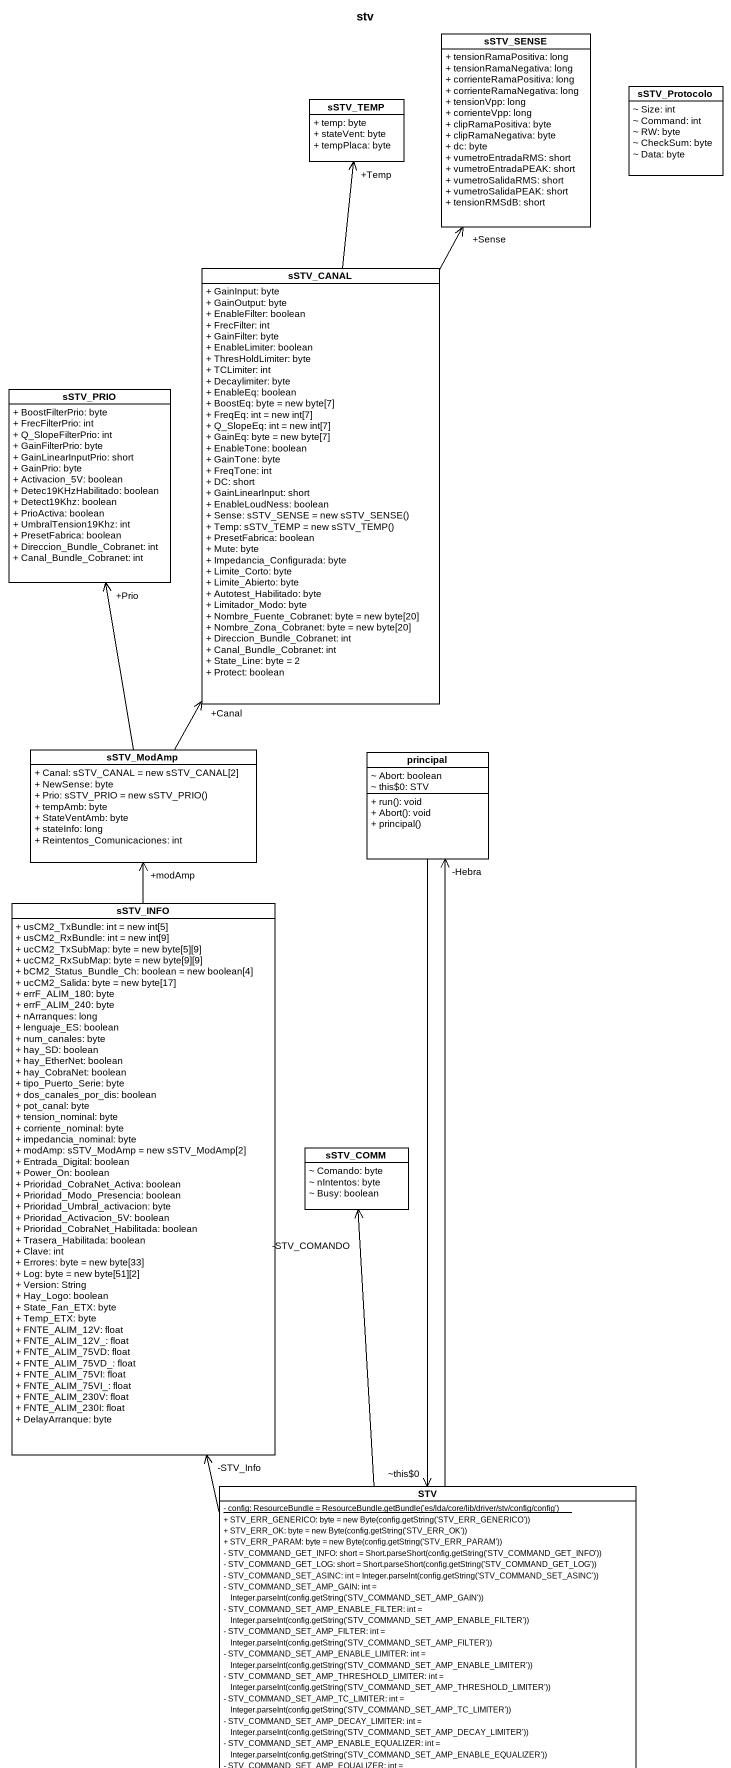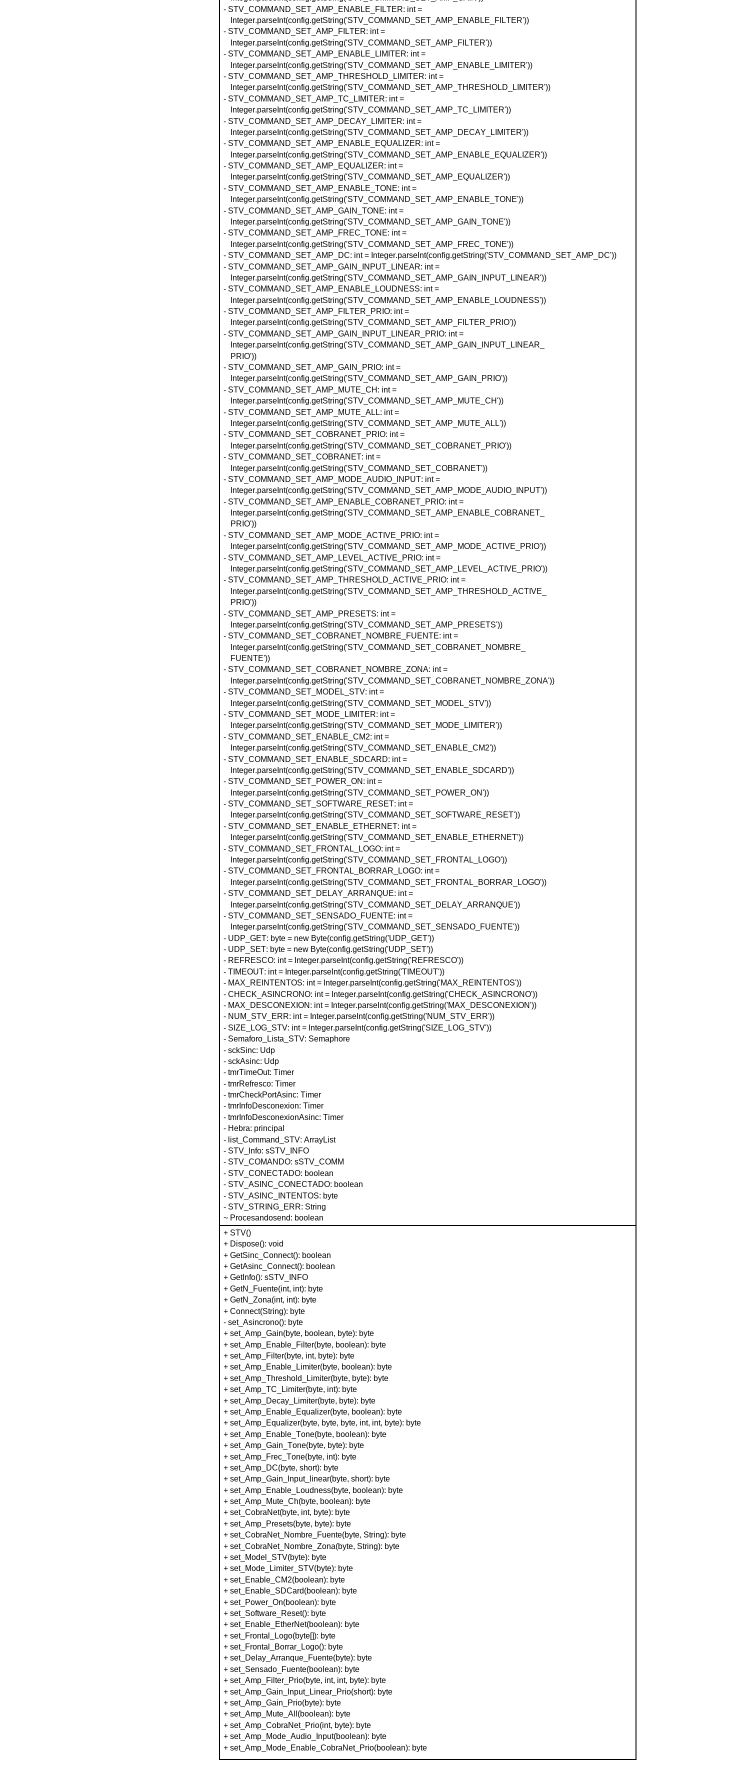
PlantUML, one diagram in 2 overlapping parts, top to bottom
@startuml
title stv
hide circle
hide empty members
skinparam classAttributeIconSize 0
class sSTV_SENSE {
  + tensionRamaPositiva: long
  + tensionRamaNegativa: long
  + corrienteRamaPositiva: long
  + corrienteRamaNegativa: long
  + tensionVpp: long
  + corrienteVpp: long
  + clipRamaPositiva: byte
  + clipRamaNegativa: byte
  + dc: byte
  + vumetroEntradaRMS: short
  + vumetroEntradaPEAK: short
  + vumetroSalidaRMS: short
  + vumetroSalidaPEAK: short
  + tensionRMSdB: short
}
class sSTV_TEMP {
  + temp: byte
  + stateVent: byte
  + tempPlaca: byte
}
class sSTV_Protocolo {
  ~ Size: int
  ~ Command: int
  ~ RW: byte
  ~ CheckSum: byte
  ~ Data: byte
}
class sSTV_CANAL {
  + GainInput: byte
  + GainOutput: byte
  + EnableFilter: boolean
  + FrecFilter: int
  + GainFilter: byte
  + EnableLimiter: boolean
  + ThresHoldLimiter: byte
  + TCLimiter: int
  + Decaylimiter: byte
  + EnableEq: boolean
  + BoostEq: byte = new byte[7]
  + FreqEq: int = new int[7]
  + Q_SlopeEq: int = new int[7]
  + GainEq: byte = new byte[7]
  + EnableTone: boolean
  + GainTone: byte
  + FreqTone: int
  + DC: short
  + GainLinearInput: short
  + EnableLoudNess: boolean
  {field} + Sense: sSTV_SENSE = new sSTV_SENSE()
  {field} + Temp: sSTV_TEMP = new sSTV_TEMP()
  + PresetFabrica: boolean
  + Mute: byte
  + Impedancia_Configurada: byte
  + Limite_Corto: byte
  + Limite_Abierto: byte
  + Autotest_Habilitado: byte
  + Limitador_Modo: byte
  + Nombre_Fuente_Cobranet: byte = new byte[20]
  + Nombre_Zona_Cobranet: byte = new byte[20]
  + Direccion_Bundle_Cobranet: int
  + Canal_Bundle_Cobranet: int
  + State_Line: byte = 2
  + Protect: boolean
}
class sSTV_PRIO {
  + BoostFilterPrio: byte
  + FrecFilterPrio: int
  + Q_SlopeFilterPrio: int
  + GainFilterPrio: byte
  + GainLinearInputPrio: short
  + GainPrio: byte
  + Activacion_5V: boolean
  + Detec19KHzHabilitado: boolean
  + Detect19Khz: boolean
  + PrioActiva: boolean
  + UmbralTension19Khz: int
  + PresetFabrica: boolean
  + Direccion_Bundle_Cobranet: int
  + Canal_Bundle_Cobranet: int
}
class sSTV_ModAmp {
  + Canal: sSTV_CANAL = new sSTV_CANAL[2]
  + NewSense: byte
  {field} + Prio: sSTV_PRIO = new sSTV_PRIO()
  + tempAmb: byte
  + StateVentAmb: byte
  + stateInfo: long
  + Reintentos_Comunicaciones: int
}
class principal {
  ~ Abort: boolean
  ~ this~$0: STV
  + run(): void
  + Abort(): void
  + principal()
}
class sSTV_INFO {
  + usCM2_TxBundle: int = new int[5]
  + usCM2_RxBundle: int = new int[9]
  + ucCM2_TxSubMap: byte = new byte[5][9]
  + ucCM2_RxSubMap: byte = new byte[9][9]
  + bCM2_Status_Bundle_Ch: boolean = new boolean[4]
  + ucCM2_Salida: byte = new byte[17]
  + errF_ALIM_180: byte
  + errF_ALIM_240: byte
  + nArranques: long
  + lenguaje_ES: boolean
  + num_canales: byte
  + hay_SD: boolean
  + hay_EtherNet: boolean
  + hay_CobraNet: boolean
  + tipo_Puerto_Serie: byte
  + dos_canales_por_dis: boolean
  + pot_canal: byte
  + tension_nominal: byte
  + corriente_nominal: byte
  + impedancia_nominal: byte
  + modAmp: sSTV_ModAmp = new sSTV_ModAmp[2]
  + Entrada_Digital: boolean
  + Power_On: boolean
  + Prioridad_CobraNet_Activa: boolean
  + Prioridad_Modo_Presencia: boolean
  + Prioridad_Umbral_activacion: byte
  + Prioridad_Activacion_5V: boolean
  + Prioridad_CobraNet_Habilitada: boolean
  + Trasera_Habilitada: boolean
  + Clave: int
  + Errores: byte = new byte[33]
  + Log: byte = new byte[51][2]
  + Version: String
  + Hay_Logo: boolean
  + State_Fan_ETX: byte
  + Temp_ETX: byte
  + FNTE_ALIM_12V: float
  + FNTE_ALIM_12V_: float
  + FNTE_ALIM_75VD: float
  + FNTE_ALIM_75VD_: float
  + FNTE_ALIM_75VI: float
  + FNTE_ALIM_75VI_: float
  + FNTE_ALIM_230V: float
  + FNTE_ALIM_230I: float
  + DelayArranque: byte
}
class sSTV_COMM {
  ~ Comando: byte
  ~ nIntentos: byte
  ~ Busy: boolean
}
class STV {
  {static} {field} - config: ResourceBundle = ResourceBundle.getBundle('es/lda/core/lib/driver/stv/config/config')
  {field} + STV_ERR_GENERICO: byte = new Byte(config.getString('STV_ERR_GENERICO'))
  {field} + STV_ERR_OK: byte = new Byte(config.getString('STV_ERR_OK'))
  {field} + STV_ERR_PARAM: byte = new Byte(config.getString('STV_ERR_PARAM'))
  {field} - STV_COMMAND_GET_INFO: short = Short.parseShort(config.getString('STV_COMMAND_GET_INFO'))
  {field} - STV_COMMAND_GET_LOG: short = Short.parseShort(config.getString('STV_COMMAND_GET_LOG'))
  {field} - STV_COMMAND_SET_ASINC: int = Integer.parseInt(config.getString('STV_COMMAND_SET_ASINC'))
  {field} - STV_COMMAND_SET_AMP_GAIN: int = Integer.parseInt(config.getString('STV_COMMAND_SET_AMP_GAIN'))
  {field} - STV_COMMAND_SET_AMP_ENABLE_FILTER: int = Integer.parseInt(config.getString('STV_COMMAND_SET_AMP_ENABLE_FILTER'))
  {field} - STV_COMMAND_SET_AMP_FILTER: int = Integer.parseInt(config.getString('STV_COMMAND_SET_AMP_FILTER'))
  {field} - STV_COMMAND_SET_AMP_ENABLE_LIMITER: int = Integer.parseInt(config.getString('STV_COMMAND_SET_AMP_ENABLE_LIMITER'))
  {field} - STV_COMMAND_SET_AMP_THRESHOLD_LIMITER: int = Integer.parseInt(config.getString('STV_COMMAND_SET_AMP_THRESHOLD_LIMITER'))
  {field} - STV_COMMAND_SET_AMP_TC_LIMITER: int = Integer.parseInt(config.getString('STV_COMMAND_SET_AMP_TC_LIMITER'))
  {field} - STV_COMMAND_SET_AMP_DECAY_LIMITER: int = Integer.parseInt(config.getString('STV_COMMAND_SET_AMP_DECAY_LIMITER'))
  {field} - STV_COMMAND_SET_AMP_ENABLE_EQUALIZER: int = Integer.parseInt(config.getString('STV_COMMAND_SET_AMP_ENABLE_EQUALIZER'))
  {field} - STV_COMMAND_SET_AMP_EQUALIZER: int = Integer.parseInt(config.getString('STV_COMMAND_SET_AMP_EQUALIZER'))
  {field} - STV_COMMAND_SET_AMP_ENABLE_TONE: int = Integer.parseInt(config.getString('STV_COMMAND_SET_AMP_ENABLE_TONE'))
  {field} - STV_COMMAND_SET_AMP_GAIN_TONE: int = Integer.parseInt(config.getString('STV_COMMAND_SET_AMP_GAIN_TONE'))
  {field} - STV_COMMAND_SET_AMP_FREC_TONE: int = Integer.parseInt(config.getString('STV_COMMAND_SET_AMP_FREC_TONE'))
  {field} - STV_COMMAND_SET_AMP_DC: int = Integer.parseInt(config.getString('STV_COMMAND_SET_AMP_DC'))
  {field} - STV_COMMAND_SET_AMP_GAIN_INPUT_LINEAR: int = Integer.parseInt(config.getString('STV_COMMAND_SET_AMP_GAIN_INPUT_LINEAR'))
  {field} - STV_COMMAND_SET_AMP_ENABLE_LOUDNESS: int = Integer.parseInt(config.getString('STV_COMMAND_SET_AMP_ENABLE_LOUDNESS'))
  {field} - STV_COMMAND_SET_AMP_FILTER_PRIO: int = Integer.parseInt(config.getString('STV_COMMAND_SET_AMP_FILTER_PRIO'))
  {field} - STV_COMMAND_SET_AMP_GAIN_INPUT_LINEAR_PRIO: int = Integer.parseInt(config.getString('STV_COMMAND_SET_AMP_GAIN_INPUT_LINEAR_PRIO'))
  {field} - STV_COMMAND_SET_AMP_GAIN_PRIO: int = Integer.parseInt(config.getString('STV_COMMAND_SET_AMP_GAIN_PRIO'))
  {field} - STV_COMMAND_SET_AMP_MUTE_CH: int = Integer.parseInt(config.getString('STV_COMMAND_SET_AMP_MUTE_CH'))
  {field} - STV_COMMAND_SET_AMP_MUTE_ALL: int = Integer.parseInt(config.getString('STV_COMMAND_SET_AMP_MUTE_ALL'))
  {field} - STV_COMMAND_SET_COBRANET_PRIO: int = Integer.parseInt(config.getString('STV_COMMAND_SET_COBRANET_PRIO'))
  {field} - STV_COMMAND_SET_COBRANET: int = Integer.parseInt(config.getString('STV_COMMAND_SET_COBRANET'))
  {field} - STV_COMMAND_SET_AMP_MODE_AUDIO_INPUT: int = Integer.parseInt(config.getString('STV_COMMAND_SET_AMP_MODE_AUDIO_INPUT'))
  {field} - STV_COMMAND_SET_AMP_ENABLE_COBRANET_PRIO: int = Integer.parseInt(config.getString('STV_COMMAND_SET_AMP_ENABLE_COBRANET_PRIO'))
  {field} - STV_COMMAND_SET_AMP_MODE_ACTIVE_PRIO: int = Integer.parseInt(config.getString('STV_COMMAND_SET_AMP_MODE_ACTIVE_PRIO'))
  {field} - STV_COMMAND_SET_AMP_LEVEL_ACTIVE_PRIO: int = Integer.parseInt(config.getString('STV_COMMAND_SET_AMP_LEVEL_ACTIVE_PRIO'))
  {field} - STV_COMMAND_SET_AMP_THRESHOLD_ACTIVE_PRIO: int = Integer.parseInt(config.getString('STV_COMMAND_SET_AMP_THRESHOLD_ACTIVE_PRIO'))
  {field} - STV_COMMAND_SET_AMP_PRESETS: int = Integer.parseInt(config.getString('STV_COMMAND_SET_AMP_PRESETS'))
  {field} - STV_COMMAND_SET_COBRANET_NOMBRE_FUENTE: int = Integer.parseInt(config.getString('STV_COMMAND_SET_COBRANET_NOMBRE_FUENTE'))
  {field} - STV_COMMAND_SET_COBRANET_NOMBRE_ZONA: int = Integer.parseInt(config.getString('STV_COMMAND_SET_COBRANET_NOMBRE_ZONA'))
  {field} - STV_COMMAND_SET_MODEL_STV: int = Integer.parseInt(config.getString('STV_COMMAND_SET_MODEL_STV'))
  {field} - STV_COMMAND_SET_MODE_LIMITER: int = Integer.parseInt(config.getString('STV_COMMAND_SET_MODE_LIMITER'))
  {field} - STV_COMMAND_SET_ENABLE_CM2: int = Integer.parseInt(config.getString('STV_COMMAND_SET_ENABLE_CM2'))
  {field} - STV_COMMAND_SET_ENABLE_SDCARD: int = Integer.parseInt(config.getString('STV_COMMAND_SET_ENABLE_SDCARD'))
  {field} - STV_COMMAND_SET_POWER_ON: int = Integer.parseInt(config.getString('STV_COMMAND_SET_POWER_ON'))
  {field} - STV_COMMAND_SET_SOFTWARE_RESET: int = Integer.parseInt(config.getString('STV_COMMAND_SET_SOFTWARE_RESET'))
  {field} - STV_COMMAND_SET_ENABLE_ETHERNET: int = Integer.parseInt(config.getString('STV_COMMAND_SET_ENABLE_ETHERNET'))
  {field} - STV_COMMAND_SET_FRONTAL_LOGO: int = Integer.parseInt(config.getString('STV_COMMAND_SET_FRONTAL_LOGO'))
  {field} - STV_COMMAND_SET_FRONTAL_BORRAR_LOGO: int = Integer.parseInt(config.getString('STV_COMMAND_SET_FRONTAL_BORRAR_LOGO'))
  {field} - STV_COMMAND_SET_DELAY_ARRANQUE: int = Integer.parseInt(config.getString('STV_COMMAND_SET_DELAY_ARRANQUE'))
  {field} - STV_COMMAND_SET_SENSADO_FUENTE: int = Integer.parseInt(config.getString('STV_COMMAND_SET_SENSADO_FUENTE'))
  {field} - UDP_GET: byte = new Byte(config.getString('UDP_GET'))
  {field} - UDP_SET: byte = new Byte(config.getString('UDP_SET'))
  {field} - REFRESCO: int = Integer.parseInt(config.getString('REFRESCO'))
  {field} - TIMEOUT: int = Integer.parseInt(config.getString('TIMEOUT'))
  {field} - MAX_REINTENTOS: int = Integer.parseInt(config.getString('MAX_REINTENTOS'))
  {field} - CHECK_ASINCRONO: int = Integer.parseInt(config.getString('CHECK_ASINCRONO'))
  {field} - MAX_DESCONEXION: int = Integer.parseInt(config.getString('MAX_DESCONEXION'))
  {field} - NUM_STV_ERR: int = Integer.parseInt(config.getString('NUM_STV_ERR'))
  {field} - SIZE_LOG_STV: int = Integer.parseInt(config.getString('SIZE_LOG_STV'))
  - Semaforo_Lista_STV: Semaphore
  - sckSinc: Udp
  - sckAsinc: Udp
  - tmrTimeOut: Timer
  - tmrRefresco: Timer
  - tmrCheckPortAsinc: Timer
  - tmrInfoDesconexion: Timer
  - tmrInfoDesconexionAsinc: Timer
  - Hebra: principal
  - list_Command_STV: ArrayList
  - STV_Info: sSTV_INFO
  - STV_COMANDO: sSTV_COMM
  - STV_CONECTADO: boolean
  - STV_ASINC_CONECTADO: boolean
  - STV_ASINC_INTENTOS: byte
  - STV_STRING_ERR: String
  ~ Procesandosend: boolean
  + STV()
  + Dispose(): void
  + GetSinc_Connect(): boolean
  + GetAsinc_Connect(): boolean
  + GetInfo(): sSTV_INFO
  + GetN_Fuente(int, int): byte
  + GetN_Zona(int, int): byte
  + Connect(String): byte
  - set_Asincrono(): byte
  + set_Amp_Gain(byte, boolean, byte): byte
  + set_Amp_Enable_Filter(byte, boolean): byte
  + set_Amp_Filter(byte, int, byte): byte
  + set_Amp_Enable_Limiter(byte, boolean): byte
  + set_Amp_Threshold_Limiter(byte, byte): byte
  + set_Amp_TC_Limiter(byte, int): byte
  + set_Amp_Decay_Limiter(byte, byte): byte
  + set_Amp_Enable_Equalizer(byte, boolean): byte
  + set_Amp_Equalizer(byte, byte, byte, int, int, byte): byte
  + set_Amp_Enable_Tone(byte, boolean): byte
  + set_Amp_Gain_Tone(byte, byte): byte
  + set_Amp_Frec_Tone(byte, int): byte
  + set_Amp_DC(byte, short): byte
  + set_Amp_Gain_Input_linear(byte, short): byte
  + set_Amp_Enable_Loudness(byte, boolean): byte
  + set_Amp_Mute_Ch(byte, boolean): byte
  + set_CobraNet(byte, int, byte): byte
  + set_Amp_Presets(byte, byte): byte
  + set_CobraNet_Nombre_Fuente(byte, String): byte
  + set_CobraNet_Nombre_Zona(byte, String): byte
  + set_Model_STV(byte): byte
  + set_Mode_Limiter_STV(byte): byte
  + set_Enable_CM2(boolean): byte
  + set_Enable_SDCard(boolean): byte
  + set_Power_On(boolean): byte
  + set_Software_Reset(): byte
  + set_Enable_EtherNet(boolean): byte
  + set_Frontal_Logo(byte[]): byte
  + set_Frontal_Borrar_Logo(): byte
  + set_Delay_Arranque_Fuente(byte): byte
  + set_Sensado_Fuente(boolean): byte
  + set_Amp_Filter_Prio(byte, int, int, byte): byte
  + set_Amp_Gain_Input_Linear_Prio(short): byte
  + set_Amp_Gain_Prio(byte): byte
  + set_Amp_Mute_All(boolean): byte
  + set_Amp_CobraNet_Prio(int, byte): byte
  + set_Amp_Mode_Audio_Input(boolean): byte
  + set_Amp_Mode_Enable_CobraNet_Prio(boolean): byte
}
sSTV_CANAL -up-> "+Sense" sSTV_SENSE
sSTV_CANAL -up-> "+Temp" sSTV_TEMP
sSTV_ModAmp -up-> "+Canal" sSTV_CANAL
sSTV_ModAmp -up-> "+Prio" sSTV_PRIO
principal --> "~this~$0" STV
sSTV_INFO -up-> "+modAmp" sSTV_ModAmp
STV -up-> "-Hebra" principal
STV -up-> "-STV_Info" sSTV_INFO
STV -up-> "-STV_COMANDO" sSTV_COMM
@enduml
